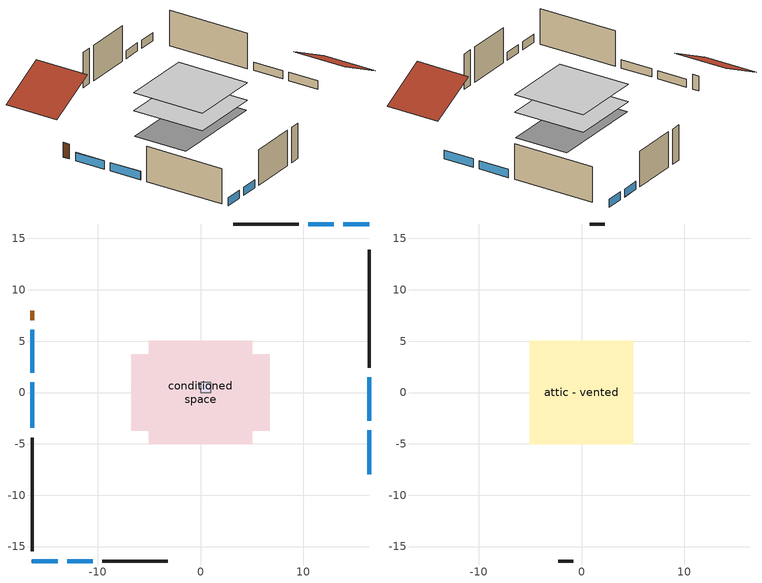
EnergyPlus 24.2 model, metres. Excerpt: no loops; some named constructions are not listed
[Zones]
conditioned space
 floor adiabatic (AdiabaticFloorConstruction): -5.03,-5.03 -5.03,5.03 5.03,5.03 5.03,-5.03 z2.44
 floor foundation (Slab1 construction): -6.75,-3.75 -6.75,3.75 6.75,3.75 6.75,-3.75 z0
 wall outside (AdiabaticWallConstruction 1): -16.4,7.95 -16.4,7.04 z0:2.03
 wall outside (AdiabaticWallConstruction): 16.4,-7.95 16.4,-3.69 / 16.4,-2.77 16.4,1.49 / -16.4,0.98 -16.4,-3.46 z0:1.16; -16.41,-16.4 -13.91,-16.4 / -12.98,-16.4 -10.48,-16.4 / 16.41,16.4 13.91,16.4 / 12.98,16.4 10.48,16.4 z0:1.1; -16.4,6.11 -16.4,1.91 z0:1.13
 wall outside (Wall1 construction): 16.4,2.42 16.4,13.9 z0:4.88
 wall outside (Wall2 construction): -9.55,-16.4 -3.18,-16.4 z0:4.88
 wall outside (Wall3 construction): -16.4,-4.38 -16.4,-15.48 z0:4.88
 wall outside (Wall4 construction): 9.55,16.4 3.18,16.4 z0:4.88
 window (WindowConstruction): 16.4,-7.95 16.4,-3.69 z0:1.16
 window (WindowConstruction 1): 16.4,-2.77 16.4,1.49 z0:1.16
 window (WindowConstruction 2): -16.4,-16.4 -13.91,-16.4 z0:1.1
 window (WindowConstruction 3): -12.98,-16.4 -10.48,-16.4 z0:1.1
 window (WindowConstruction 4): -16.4,6.11 -16.4,1.91 z0:1.13
 window (WindowConstruction 5): -16.4,0.98 -16.4,-3.46 z0:1.16
 window (WindowConstruction 6): 16.4,16.4 13.91,16.4 z0:1.1
 window (WindowConstruction 7): 12.98,16.4 10.48,16.4 z0:1.1
 door (Door): -16.4,7.95 -16.4,7.04 z0:2.03
 ceiling adiabatic (AdiabaticFloorConstruction): 5.03,-5.03 5.03,5.03 -5.03,5.03 -5.03,-5.03 z2.44
furnace airloop ret air zone
 floor adiabatic (AdiabaticConst): 0,0 0,1 1,1 1,0 z0
 wall adiabatic (AdiabaticConst): 0,1 0,0 1,0 1,1 0,1 z0:1
 ceiling adiabatic (AdiabaticConst): 1,0 1,1 0,1 0,0 z1
attic - vented
 floor to conditioned space (Floor1 construction Reversed): -5.03,-5.03 -5.03,5.03 5.03,5.03 5.03,-5.03 z4.88
 wall outside (Wall5 construction): -2.25,-16.4 -0.81,-16.4 z0:4.88
 wall outside (Wall6 construction): 2.25,16.4 0.81,16.4 z0:4.88
 roof outside (Roof1 construction): 16.4,-8.88,4.88 9.68,-8.88,8.24 9.68,-16.4,8.24 16.4,-16.4,4.88
 roof outside (Roof2 construction): -16.4,8.88,4.88 -9.68,8.88,8.24 -9.68,16.4,8.24 -16.4,16.4,4.88
[Material] Roughness=Rough; Thermal Absorptance=0.9
Name | Thickness {m} | Conductivity {W/m-K} | Density {kg/m3} | Specific Heat {J/kg-K} | Solar Absorptance | Visible Absorptance
ceiling stud and cavity | 0.1397 | 0.118061 | 65.682 | 1177.47 | 0.7 | 0.7
gypsum board | 0.0127 | 0.160291 | 801 | 837.4 | 0.6 | 0.6
[Construction]
Floor1 construction: ceiling stud and cavity, gypsum board
[EnergyManagementSystem:Program]
natural_vent_program: Set Tin = tin_s; Set Tout = tout_s; Set Wout = out_wt_s; Set Pbar = out_pb_s; Set Phiout = (@RhFnTdbWPb Tout Wout Pbar); Set MaxHR = 0.0115; Set Tnvsp = (htg_sp_s + clg_sp_s) / 2; Set NVavail = natural_vent_s; Set ClgSsnAvail = cool_season; Set Qnv = 0; Set Qwhf = 0; Set whole_house_fan_mix_act = 0; Set whole_house_fan_act = 0; If ((Wout < MaxHR) && (Tin > Tout) && (Tin > Tnvsp) && (ClgSsnAvail > 0)); Set WHF_Flow = 0; Set Adj = (Tin-Tnvsp)/(Tin-Tout); Set Adj = (@Min Adj 1); Set Adj = (@Max Adj 0); If (WHF_Flow > 0); Set Qwhf = WHF_Flow*Adj; Set whole_house_fan_mix_act = WHF_Flow*Adj; Set WHF_W = 0; Set whole_house_fan_act = WHF_W*Adj; ElseIf (NVavail > 0); Set NVArea = 12343.19079744; Set Cs = 0.00017937135914540493; Set Cw = 8.70903777141566e-05; Set Tdiff = Tin-Tout; Set dT = (@Abs Tdiff); Set Vwind = site_vw_s; Set SGNV = NVArea*Adj*((((Cs*dT)+(Cw*(Vwind^2)))^0.5)/1000); Set MaxNV = 2.7423292766208007; Set Qnv = (@Min SGNV MaxNV); EndIf; EndIf; Set natural_vent_flow_act = Qnv; Set whole_house_fan_flow_act = Qwhf; Set natural_vent_program_Qnv = Qnv; Set natural_vent_program_Qwhf = Qwhf
room_ac_supply_fan_disaggregate_program: Set room_ac_supply_fan_clg = 0; If room_ac_clg_coil_s > 0; Set room_ac_supply_fan_clg = room_ac_supply_fan_s; EndIf
total_airflows_program: Set total_infil_flow_rate = 0; Set total_mechvent_flow_rate = 0; Set total_natvent_flow_rate = 0; Set total_whf_flow_rate = 0; Set total_infil_flow_rate = total_infil_flow_rate + (infil_program_Qinf * 1); Set total_mechvent_flow_rate = total_mechvent_flow_rate + (infil_program_Qfan * 1); Set total_natvent_flow_rate = total_natvent_flow_rate + (natural_vent_program_Qnv * 1); Set total_whf_flow_rate = total_whf_flow_rate + (natural_vent_program_Qwhf * 1)
total_loads_program: Set loads_htg_tot = 0; Set loads_clg_tot = 0; If htg_load_cond > 0; Set loads_htg_tot = loads_htg_tot + (htg_load_cond - clg_load_cond) * 1.0; Set loads_htg_tot = loads_htg_tot + (htg_load_duct - clg_load_duct) * 1.0; EndIf; Set loads_htg_tot = (@Max loads_htg_tot 0); If clg_load_cond > 0; Set loads_clg_tot = loads_clg_tot + (clg_load_cond - htg_load_cond) * 0.6; Set loads_clg_tot = loads_clg_tot + (clg_load_duct - htg_load_duct) * 0.6; EndIf; Set loads_clg_tot = (@Max loads_clg_tot 0)
unmet_hours_program: Set htg_unmet_hours = 0; Set clg_unmet_hours = 0; Set unit_htg_unmet_hours = 0; If ((DayOfYear >= 1) && (DayOfYear <= 365)); Set unit_htg_unmet_hours = unit_htg_unmet_hours + conditioned_space_htg_unmet_s; If unit_htg_unmet_hours > htg_unmet_hours; Set htg_unmet_hours = unit_htg_unmet_hours; EndIf; EndIf; Set unit_clg_unmet_hours = 0; If ((DayOfYear >= 1) && (DayOfYear <= 365)); Set unit_clg_unmet_hours = unit_clg_unmet_hours + conditioned_space_clg_unmet_s; If unit_clg_unmet_hours > clg_unmet_hours; Set clg_unmet_hours = unit_clg_unmet_hours; EndIf; EndIf
water_heater_Control: Set water_heater_HPWHSchedOverride = water_heater_T_set; If (water_heater_amb_temp<5.56) || (water_heater_amb_temp>48.89); Set water_heater_UESchedOverride = water_heater_T_set; Set water_heater_LESchedOverride = water_heater_T_set; Else; Set water_heater_UESchedOverride = water_heater_T_set - 9.0; Set water_heater_LESchedOverride = 0; EndIf
water_heater_hpwh_EC_adj: If WarmupFlag == 0; Set dhw_e_cons = water_heater_tank_energy + water_heater_tank_on_cycle_parasitic + water_heater_tank_off_cycle_parasitic + water_heater_coil_energy + water_heater_fan_energy; Set water_heater_hpwh_ec_adj_act = 0.0 * dhw_e_cons / 1; EndIf
water_heater_InletAir: Set water_heater_Tamb_act = water_heater_amb_temp; Set water_heater_RHamb_act = 0; Set water_heater_RHamb_act = water_heater_RHamb_act + (water_heater_amb_rh / 100) / 1; Set water_heater_sens_act = (0 - water_heater_sens_cool - (water_heater_tl + water_heater_fan_pwr)) / 1; Set water_heater_lat_act = (0 - water_heater_lat_cool) / 1
[EnergyManagementSystem:Subroutine]
furnace_airloop_0_duct_subroutine: Set AH_MFR = furnace_airloop_AH_MFR / 1; If AH_MFR > 0; Set AH_Tout = furnace_airloop_AH_Tout; Set AH_Wout = furnace_airloop_AH_Wout; Set RA_T = furnace_airloop_RA_T; Set RA_W = furnace_airloop_Ra_W; Set Fan_RTF = furnace_airloop_Fan_RTF; Set DZ_T = furnace_airloop_0_DZ_T; Set DZ_W = furnace_airloop_0_DZ_W; Set AH_VFR = furnace_airloop_AH_VFR / 1; Set h_SA = (@HFnTdbW AH_Tout AH_Wout); Set h_RA = (@HFnTdbW RA_T RA_W); Set h_fg = (@HfgAirFnWTdb AH_Wout AH_Tout); Set h_DZ = (@HFnTdbW DZ_T DZ_W); Set air_cp = 1006.0; Set f_sup = 0.067; Set f_ret = 0.033; Set sup_lk_mfr = f_sup * AH_MFR; Set ret_lk_mfr = f_ret * AH_MFR; Set SupTotLkToCond = sup_lk_mfr*(h_RA - h_SA); Set SupLatLkToCond = sup_lk_mfr*h_fg*(RA_W-AH_Wout); Set SupSensLkToCond = SupTotLkToCond-SupLatLkToCond; Set supply_ua = 53.141; Set eTm = 0-((Fan_RTF/(AH_MFR*air_cp))*supply_ua); Set t_sup = DZ_T+((AH_Tout-DZ_T)*(@Exp eTm)); Set SupCondToCond = AH_MFR*air_cp*(t_sup-AH_Tout); Set SupCondToDZ = 0-SupCondToCond; Set return_ua = 17.241; Set eTm = 0-((Fan_RTF/(AH_MFR*air_cp))*return_ua); Set t_ret = DZ_T+((RA_T-DZ_T)*(@Exp eTm)); Set RetCondToRP = AH_MFR*air_cp*(t_ret-RA_T); Set RetCondToDZ = 0-RetCondToRP; Set RetLatLkToRP = 0; Set RetSensLkToRP = ret_lk_mfr*air_cp*(DZ_T-RA_T); Set SupTotLkToDZ = sup_lk_mfr*(h_SA-h_DZ); Set SupLatLkToDZ = sup_lk_mfr*h_fg*(AH_Wout-DZ_W); Set SupSensLkToDZ = SupTotLkToDZ-SupLatLkToDZ; Set FracOutsideToCond = 1.0; Set FracOutsideToDZ = 0.0; Set FracCondToOutside = 0.0; Set FracDZToOutside = 1.0; Set FracDZToCond = 0.0; Set FracCondToDZ = 0.0; Set lk_imbal_vfr = @ABS(f_sup - f_ret) * AH_VFR; Set ImbalLkCondToDZ = lk_imbal_vfr * FracCondToDZ; Set ImbalLkDZToCond = lk_imbal_vfr * FracDZToCond; Set ImbalLkOutsideToCond = lk_imbal_vfr * FracOutsideToCond; Set ImbalLkOutsideToDZ = lk_imbal_vfr * FracOutsideToDZ; Set ImbalLkCondToOutside = lk_imbal_vfr * FracCondToOutside; Set ImbalLkDZToOutside = lk_imbal_vfr * FracDZToOutside; Else; Set SupLatLkToCond = 0; Set SupSensLkToCond = 0; Set SupCondToCond = 0; Set RetCondToRP = 0; Set RetLatLkToRP = 0; Set RetSensLkToRP = 0; Set RetCondToDZ = 0; Set SupCondToDZ = 0; Set SupLatLkToDZ = 0; Set SupSensLkToDZ = 0; Set ImbalLkCondToDZ = 0; Set ImbalLkDZToCond = 0; Set ImbalLkOutsideToCond = 0; Set ImbalLkOutsideToDZ = 0; Set ImbalLkCondToOutside = 0; Set ImbalLkDZToOutside = 0; EndIf; Set furnace_airloop_0_SupLatLkToCond = SupLatLkToCond; Set furnace_airloop_0_SupSensLkToCond = SupSensLkToCond; Set furnace_airloop_0_SupCondToLv = SupCondToCond; Set furnace_airloop_0_RetCondToRP = RetCondToRP; Set furnace_airloop_0_RetLatLkToRP = RetLatLkToRP; Set furnace_airloop_0_RetSensLkToRP = RetSensLkToRP; Set furnace_airloop_0_RetCondToDZ = RetCondToDZ; Set furnace_airloop_0_SupCondToDZ = SupCondToDZ; Set furnace_airloop_0_SupLatLkToDZ = SupLatLkToDZ; Set furnace_airloop_0_SupSensLkToDZ = SupSensLkToDZ; Set furnace_airloop_0_ZoneMixCondToDZ = ImbalLkCondToDZ; Set furnace_airloop_0_ZoneMixDZToCond = ImbalLkDZToCond; Set furnace_airloop_0_DuctImbalLkSupFanEquivCond = ImbalLkCondToOutside; Set furnace_airloop_0_DuctImbalLkExhFanEquivCond = ImbalLkOutsideToCond; Set furnace_airloop_0_DuctImbalLkSupFanEquivDZ = ImbalLkDZToOutside; Set furnace_airloop_0_DuctImbalLkExhFanEquivDZ = ImbalLkOutsideToDZ
[EnergyManagementSystem:ProgramCallingManager]
attic_vented_1_duct_leakage_imbalance_infil_program_calling_manager: BeginZoneTimestepAfterInitHeatBalance; attic_vented_1_duct_leakage_imbalance_infil_program
component_loads_program_calling_manager: EndOfZoneTimestepAfterZoneReporting; component_loads_program
fridge_schedule_program_calling_manager: BeginZoneTimestepAfterInitHeatBalance; fridge_schedule_program
furnace_airloop_0_duct_program_calling_manager: EndOfSystemTimestepAfterHVACReporting; furnace_airloop_0_duct_program
furnace_supply_fan_disaggregate_program_calling_manager: EndOfSystemTimestepBeforeHVACReporting; furnace_supply_fan_disaggregate_program
infil_program_calling_manager: BeginZoneTimestepAfterInitHeatBalance; infil_program
natural_vent_program_calling_manager: BeginZoneTimestepAfterInitHeatBalance; natural_vent_program
room_ac_supply_fan_disaggregate_program_calling_manager: EndOfSystemTimestepBeforeHVACReporting; room_ac_supply_fan_disaggregate_program
total_airflows_program_calling_manager: EndOfZoneTimestepAfterZoneReporting; total_airflows_program
total_loads_program_calling_manager: EndOfZoneTimestepAfterZoneReporting; total_loads_program
unmet_hours_program_calling_manager: EndOfZoneTimestepBeforeZoneReporting; unmet_hours_program
water_heater_hpwh_EC_adj_ProgramManager: EndOfSystemTimestepBeforeHVACReporting; water_heater_hpwh_EC_adj
water_heater_ProgramManager: InsideHVACSystemIterationLoop; water_heater_Control; water_heater_InletAir
[EnergyManagementSystem:OutputVariable]
Name | EMS Variable | Type of Data in Variable | Update Frequency | EMS Program or Subroutine | Units
furnace supply fan disaggregate htg primary | furnace_supply_fan_primary_htg | Summed | SystemTimestep | furnace_supply_fan_disaggregate_program | J
room ac supply fan disaggregate clg | room_ac_supply_fan_clg | Summed | SystemTimestep | room_ac_supply_fan_disaggregate_program | J
loads_htg_tot_peakload_outvar; loads_htg_tot_annual_outvar; loads_htg_tot_timeseries_outvar | loads_htg_tot | Summed | ZoneTimestep | total_loads_program | J
loads_clg_tot_peakload_outvar; loads_clg_tot_annual_outvar; loads_clg_tot_timeseries_outvar | loads_clg_tot | Summed | ZoneTimestep | total_loads_program | J
htg_unmet_hours_annual_outvar; htg_unmet_hours_timeseries_outvar | htg_unmet_hours | Summed | ZoneTimestep | unmet_hours_program | hr
clg_unmet_hours_annual_outvar; clg_unmet_hours_timeseries_outvar | clg_unmet_hours | Summed | ZoneTimestep | unmet_hours_program | hr
loads_htg_roofs_annual_outvar; loads_htg_roofs_timeseries_outvar | loads_htg_roofs | Summed | ZoneTimestep | component_loads_program | J
loads_htg_ceilings_annual_outvar; loads_htg_ceilings_timeseries_outvar | loads_htg_ceilings | Summed | ZoneTimestep | component_loads_program | J
loads_htg_walls_annual_outvar; loads_htg_walls_timeseries_outvar | loads_htg_walls | Summed | ZoneTimestep | component_loads_program | J
loads_htg_rim_joists_annual_outvar; loads_htg_rim_joists_timeseries_outvar | loads_htg_rim_joists | Summed | ZoneTimestep | component_loads_program | J
loads_htg_foundation_walls_annual_outvar; loads_htg_foundation_walls_timeseries_outvar | loads_htg_foundation_walls | Summed | ZoneTimestep | component_loads_program | J
loads_htg_doors_annual_outvar; loads_htg_doors_timeseries_outvar | loads_htg_doors | Summed | ZoneTimestep | component_loads_program | J
loads_htg_windows_conduction_annual_outvar; loads_htg_windows_conduction_timeseries_outvar | loads_htg_windows_conduction | Summed | ZoneTimestep | component_loads_program | J
loads_htg_windows_solar_annual_outvar; loads_htg_windows_solar_timeseries_outvar | loads_htg_windows_solar | Summed | ZoneTimestep | component_loads_program | J
loads_htg_skylights_conduction_annual_outvar; loads_htg_skylights_conduction_timeseries_outvar | loads_htg_skylights_conduction | Summed | ZoneTimestep | component_loads_program | J
loads_htg_skylights_solar_annual_outvar; loads_htg_skylights_solar_timeseries_outvar | loads_htg_skylights_solar | Summed | ZoneTimestep | component_loads_program | J
loads_htg_floors_annual_outvar; loads_htg_floors_timeseries_outvar | loads_htg_floors | Summed | ZoneTimestep | component_loads_program | J
loads_htg_slabs_annual_outvar; loads_htg_slabs_timeseries_outvar | loads_htg_slabs | Summed | ZoneTimestep | component_loads_program | J
loads_htg_internal_mass_annual_outvar; loads_htg_internal_mass_timeseries_outvar | loads_htg_internal_mass | Summed | ZoneTimestep | component_loads_program | J
loads_htg_infil_annual_outvar; loads_htg_infil_timeseries_outvar | loads_htg_infil | Summed | ZoneTimestep | component_loads_program | J
loads_htg_natvent_annual_outvar; loads_htg_natvent_timeseries_outvar | loads_htg_natvent | Summed | ZoneTimestep | component_loads_program | J
loads_htg_mechvent_annual_outvar; loads_htg_mechvent_timeseries_outvar | loads_htg_mechvent | Summed | ZoneTimestep | component_loads_program | J
loads_htg_whf_annual_outvar; loads_htg_whf_timeseries_outvar | loads_htg_whf | Summed | ZoneTimestep | component_loads_program | J
loads_htg_ducts_annual_outvar; loads_htg_ducts_timeseries_outvar | loads_htg_ducts | Summed | ZoneTimestep | component_loads_program | J
loads_htg_intgains_annual_outvar; loads_htg_intgains_timeseries_outvar | loads_htg_intgains | Summed | ZoneTimestep | component_loads_program | J
loads_htg_lighting_annual_outvar; loads_htg_lighting_timeseries_outvar | loads_htg_lighting | Summed | ZoneTimestep | component_loads_program | J
loads_clg_roofs_annual_outvar; loads_clg_roofs_timeseries_outvar | loads_clg_roofs | Summed | ZoneTimestep | component_loads_program | J
loads_clg_ceilings_annual_outvar; loads_clg_ceilings_timeseries_outvar | loads_clg_ceilings | Summed | ZoneTimestep | component_loads_program | J
loads_clg_walls_annual_outvar; loads_clg_walls_timeseries_outvar | loads_clg_walls | Summed | ZoneTimestep | component_loads_program | J
loads_clg_rim_joists_annual_outvar; loads_clg_rim_joists_timeseries_outvar | loads_clg_rim_joists | Summed | ZoneTimestep | component_loads_program | J
loads_clg_foundation_walls_annual_outvar; loads_clg_foundation_walls_timeseries_outvar | loads_clg_foundation_walls | Summed | ZoneTimestep | component_loads_program | J
loads_clg_doors_annual_outvar; loads_clg_doors_timeseries_outvar | loads_clg_doors | Summed | ZoneTimestep | component_loads_program | J
loads_clg_windows_conduction_annual_outvar; loads_clg_windows_conduction_timeseries_outvar | loads_clg_windows_conduction | Summed | ZoneTimestep | component_loads_program | J
loads_clg_windows_solar_annual_outvar; loads_clg_windows_solar_timeseries_outvar | loads_clg_windows_solar | Summed | ZoneTimestep | component_loads_program | J
loads_clg_skylights_conduction_annual_outvar; loads_clg_skylights_conduction_timeseries_outvar | loads_clg_skylights_conduction | Summed | ZoneTimestep | component_loads_program | J
loads_clg_skylights_solar_annual_outvar; loads_clg_skylights_solar_timeseries_outvar | loads_clg_skylights_solar | Summed | ZoneTimestep | component_loads_program | J
loads_clg_floors_annual_outvar; loads_clg_floors_timeseries_outvar | loads_clg_floors | Summed | ZoneTimestep | component_loads_program | J
loads_clg_slabs_annual_outvar; loads_clg_slabs_timeseries_outvar | loads_clg_slabs | Summed | ZoneTimestep | component_loads_program | J
loads_clg_internal_mass_annual_outvar; loads_clg_internal_mass_timeseries_outvar | loads_clg_internal_mass | Summed | ZoneTimestep | component_loads_program | J
loads_clg_infil_annual_outvar; loads_clg_infil_timeseries_outvar | loads_clg_infil | Summed | ZoneTimestep | component_loads_program | J
loads_clg_natvent_annual_outvar; loads_clg_natvent_timeseries_outvar | loads_clg_natvent | Summed | ZoneTimestep | component_loads_program | J
loads_clg_mechvent_annual_outvar; loads_clg_mechvent_timeseries_outvar | loads_clg_mechvent | Summed | ZoneTimestep | component_loads_program | J
loads_clg_whf_annual_outvar; loads_clg_whf_timeseries_outvar | loads_clg_whf | Summed | ZoneTimestep | component_loads_program | J
loads_clg_ducts_annual_outvar; loads_clg_ducts_timeseries_outvar | loads_clg_ducts | Summed | ZoneTimestep | component_loads_program | J
loads_clg_intgains_annual_outvar; loads_clg_intgains_timeseries_outvar | loads_clg_intgains | Summed | ZoneTimestep | component_loads_program | J
loads_clg_lighting_annual_outvar; loads_clg_lighting_timeseries_outvar | loads_clg_lighting | Summed | ZoneTimestep | component_loads_program | J
total_infil_flow_rate_timeseries_outvar | total_infil_flow_rate | Averaged | ZoneTimestep | total_airflows_program | m^3/s
total_mechvent_flow_rate_timeseries_outvar | total_mechvent_flow_rate | Averaged | ZoneTimestep | total_airflows_program | m^3/s
total_natvent_flow_rate_timeseries_outvar | total_natvent_flow_rate | Averaged | ZoneTimestep | total_airflows_program | m^3/s
total_whf_flow_rate_timeseries_outvar | total_whf_flow_rate | Averaged | ZoneTimestep | total_airflows_program | m^3/s
[Schedule:Day:Interval]
trans schedule winter=0.85 summer=0.7 day; trans schedule winter=0.85 summer=0.7 day 2: No, 24:00, 0.85
trans schedule winter=0.85 summer=0.7 day 1: No, 24:00, 0.7
trans schedule winter=0.85 summer=0.7 default day; mech vent bath fan 0 schedule default day; mech vent range fan 0 schedule default day; misc pool pump schedule default day; general water use schedule default day; cooling season schedule day; cooling season schedule day 2; cooling season schedule default day; exterior lighting schedule default day; natural vent schedule default day: No, 24:00, 0
mech vent bath fan 0 schedule day: No, 17:00, 0, 18:00, 1, 24:00, 0
mech vent range fan 0 schedule day: No, 19:00, 0, 20:00, 1, 24:00, 0
misc pool pump schedule day; misc pool pump schedule day 10: No, 03:00, 0.0234796, 04:00, 0.0313062, 05:00, 0.0626123, 06:00, 0.117398, 07:00, 0.20349, 08:00, 0.344368, 09:00, 0.657429, 10:00, 0.947011, 11:00, 0.993971, 12:00, 0.947011, 13:00, 0.939185, 14:00, 0.704389, 15:00, 0.586991, 16:00, 0.477419, 17:00, 0.289582, 18:00, 0.18001, 19:00, 0.101745, 20:00, 0.0626123, 21:00, 0.0313062, 24:00, 0.0234796
misc pool pump schedule day 1: No, 03:00, 0.023622, 04:00, 0.0314961, 05:00, 0.0629921, 06:00, 0.11811, 07:00, 0.204724, 08:00, 0.346457, 09:00, 0.661417, 10:00, 0.952756, 11:00, 1, 12:00, 0.952756, 13:00, 0.944882, 14:00, 0.708661, 15:00, 0.590551, 16:00, 0.480315, 17:00, 0.291339, 18:00, 0.181102, 19:00, 0.102362, 20:00, 0.0629921, 21:00, 0.0314961, 24:00, 0.023622
misc pool pump schedule day 2; misc pool pump schedule day 4: No, 03:00, 0.0206108, 04:00, 0.0274811, 05:00, 0.0549621, 06:00, 0.103054, 07:00, 0.178627, 08:00, 0.302292, 09:00, 0.577102, 10:00, 0.831302, 11:00, 0.872524, 12:00, 0.831302, 13:00, 0.824432, 14:00, 0.618324, 15:00, 0.51527, 16:00, 0.419086, 17:00, 0.2542, 18:00, 0.158016, 19:00, 0.0893134, 20:00, 0.0549621, 21:00, 0.0274811, 24:00, 0.0206108
misc pool pump schedule day 3: No, 03:00, 0.0205498, 04:00, 0.0273997, 05:00, 0.0547994, 06:00, 0.102749, 07:00, 0.178098, 08:00, 0.301396, 09:00, 0.575393, 10:00, 0.82884, 11:00, 0.86994, 12:00, 0.82884, 13:00, 0.82199, 14:00, 0.616493, 15:00, 0.513744, 16:00, 0.417845, 17:00, 0.253447, 18:00, 0.157548, 19:00, 0.0890489, 20:00, 0.0547994, 21:00, 0.0273997, 24:00, 0.0205498
misc pool pump schedule day 5; misc pool pump schedule day 7: No, 03:00, 0.0180675, 04:00, 0.02409, 05:00, 0.04818, 06:00, 0.0903375, 07:00, 0.156585, 08:00, 0.26499, 09:00, 0.50589, 10:00, 0.728723, 11:00, 0.764858, 12:00, 0.728723, 13:00, 0.7227, 14:00, 0.542025, 15:00, 0.451688, 16:00, 0.367373, 17:00, 0.222833, 18:00, 0.138518, 19:00, 0.0782925, 20:00, 0.04818, 21:00, 0.02409, 24:00, 0.0180675
misc pool pump schedule day 6: No, 03:00, 0.0179658, 04:00, 0.0239544, 05:00, 0.0479087, 06:00, 0.0898289, 07:00, 0.155703, 08:00, 0.263498, 09:00, 0.503042, 10:00, 0.72462, 11:00, 0.760551, 12:00, 0.72462, 13:00, 0.718631, 14:00, 0.538973, 15:00, 0.449144, 16:00, 0.365304, 17:00, 0.221578, 18:00, 0.137738, 19:00, 0.0778517, 20:00, 0.0479087, 21:00, 0.0239544, 24:00, 0.0179658
misc pool pump schedule day 8: No, 03:00, 0.0198987, 04:00, 0.0265316, 05:00, 0.0530631, 06:00, 0.0994934, 07:00, 0.172455, 08:00, 0.291847, 09:00, 0.557163, 10:00, 0.80258, 11:00, 0.842377, 12:00, 0.80258, 13:00, 0.795947, 14:00, 0.59696, 15:00, 0.497467, 16:00, 0.404606, 17:00, 0.245417, 18:00, 0.152557, 19:00, 0.0862276, 20:00, 0.0530631, 21:00, 0.0265316, 24:00, 0.0198987
misc pool pump schedule day 9: No, 03:00, 0.0198173, 04:00, 0.0264231, 05:00, 0.0528461, 06:00, 0.0990865, 07:00, 0.17175, 08:00, 0.290654, 09:00, 0.554884, 10:00, 0.799297, 11:00, 0.838932, 12:00, 0.799297, 13:00, 0.792692, 14:00, 0.594519, 15:00, 0.495432, 16:00, 0.402952, 17:00, 0.244413, 18:00, 0.151933, 19:00, 0.0858749, 20:00, 0.0528461, 21:00, 0.0264231, 24:00, 0.0198173
general water use schedule day: No, 01:00, 0.315068, 03:00, 0.287671, 04:00, 0.342466, 05:00, 0.369863, 06:00, 0.520548, 07:00, 0.60274, 08:00, 0.534247, 10:00, 0.506849, 11:00, 0.465753, 14:00, 0.479452, 15:00, 0.534247, 16:00, 0.589041, 17:00, 0.69863, 18:00, 0.876712, 19:00, 0.890411, 20:00, 0.986301, 21:00, 1, 22:00, 0.863014, 23:00, 0.616438, 24:00, 0.465753
cooling season schedule day 1; natural vent schedule day: No, 24:00, 1
exterior lighting schedule day: No, 01:00, 0.566667, 03:00, 0.524167, 05:00, 0.495833, 06:00, 0.5525, 07:00, 0.623333, 08:00, 0.580833, 09:00, 0.439167, 10:00, 0.354167, 12:00, 0.34, 13:00, 0.354167, 14:00, 0.396667, 15:00, 0.425, 16:00, 0.495833, 17:00, 0.623333, 18:00, 0.793333, 19:00, 0.906667, 20:00, 0.963333, 21:00, 0.991667, 22:00, 0.920833, 23:00, 0.793333, 24:00, 0.665833
exterior lighting schedule day 1: No, 01:00, 0.528571, 03:00, 0.488929, 05:00, 0.4625, 06:00, 0.515357, 07:00, 0.581429, 08:00, 0.541786, 09:00, 0.409643, 10:00, 0.330357, 12:00, 0.317143, 13:00, 0.330357, 14:00, 0.37, 15:00, 0.396429, 16:00, 0.4625, 17:00, 0.581429, 18:00, 0.74, 19:00, 0.845714, 20:00, 0.898571, 21:00, 0.925, 22:00, 0.858929, 23:00, 0.74, 24:00, 0.621071
exterior lighting schedule day 10: No, 01:00, 0.552381, 03:00, 0.510952, 05:00, 0.483333, 06:00, 0.538571, 07:00, 0.607619, 08:00, 0.56619, 09:00, 0.428095, 10:00, 0.345238, 12:00, 0.331429, 13:00, 0.345238, 14:00, 0.386667, 15:00, 0.414286, 16:00, 0.483333, 17:00, 0.607619, 18:00, 0.773333, 19:00, 0.88381, 20:00, 0.939048, 21:00, 0.966667, 22:00, 0.897619, 23:00, 0.773333, 24:00, 0.649048
exterior lighting schedule day 11: No, 01:00, 0.571429, 03:00, 0.528571, 05:00, 0.5, 06:00, 0.557143, 07:00, 0.628571, 08:00, 0.585714, 09:00, 0.442857, 10:00, 0.357143, 12:00, 0.342857, 13:00, 0.357143, 14:00, 0.4, 15:00, 0.428571, 16:00, 0.5, 17:00, 0.628571, 18:00, 0.8, 19:00, 0.914286, 20:00, 0.971429, 21:00, 1, 22:00, 0.928571, 23:00, 0.8, 24:00, 0.671429
exterior lighting schedule day 2: No, 01:00, 0.485714, 03:00, 0.449286, 05:00, 0.425, 06:00, 0.473571, 07:00, 0.534286, 08:00, 0.497857, 09:00, 0.376429, 10:00, 0.303571, 12:00, 0.291429, 13:00, 0.303571, 14:00, 0.34, 15:00, 0.364286, 16:00, 0.425, 17:00, 0.534286, 18:00, 0.68, 19:00, 0.777143, 20:00, 0.825714, 21:00, 0.85, 22:00, 0.789286, 23:00, 0.68, 24:00, 0.570714
exterior lighting schedule day 3: No, 01:00, 0.442857, 03:00, 0.409643, 05:00, 0.3875, 06:00, 0.431786, 07:00, 0.487143, 08:00, 0.453929, 09:00, 0.343214, 10:00, 0.276786, 12:00, 0.265714, 13:00, 0.276786, 14:00, 0.31, 15:00, 0.332143, 16:00, 0.3875, 17:00, 0.487143, 18:00, 0.62, 19:00, 0.708571, 20:00, 0.752857, 21:00, 0.775, 22:00, 0.719643, 23:00, 0.62, 24:00, 0.520357
exterior lighting schedule day 4: No, 01:00, 0.4, 03:00, 0.37, 05:00, 0.35, 06:00, 0.39, 07:00, 0.44, 08:00, 0.41, 09:00, 0.31, 10:00, 0.25, 12:00, 0.24, 13:00, 0.25, 14:00, 0.28, 15:00, 0.3, 16:00, 0.35, 17:00, 0.44, 18:00, 0.56, 19:00, 0.64, 20:00, 0.68, 21:00, 0.7, 22:00, 0.65, 23:00, 0.56, 24:00, 0.47
exterior lighting schedule day 5: No, 01:00, 0.380952, 03:00, 0.352381, 05:00, 0.333333, 06:00, 0.371429, 07:00, 0.419048, 08:00, 0.390476, 09:00, 0.295238, 10:00, 0.238095, 12:00, 0.228571, 13:00, 0.238095, 14:00, 0.266667, 15:00, 0.285714, 16:00, 0.333333, 17:00, 0.419048, 18:00, 0.533333, 19:00, 0.609524, 20:00, 0.647619, 21:00, 0.666667, 22:00, 0.619048, 23:00, 0.533333, 24:00, 0.447619
exterior lighting schedule day 6: No, 01:00, 0.390476, 03:00, 0.36119, 05:00, 0.341667, 06:00, 0.380714, 07:00, 0.429524, 08:00, 0.400238, 09:00, 0.302619, 10:00, 0.244048, 12:00, 0.234286, 13:00, 0.244048, 14:00, 0.273333, 15:00, 0.292857, 16:00, 0.341667, 17:00, 0.429524, 18:00, 0.546667, 19:00, 0.624762, 20:00, 0.66381, 21:00, 0.683333, 22:00, 0.634524, 23:00, 0.546667, 24:00, 0.45881
exterior lighting schedule day 7: No, 01:00, 0.419048, 03:00, 0.387619, 05:00, 0.366667, 06:00, 0.408571, 07:00, 0.460952, 08:00, 0.429524, 09:00, 0.324762, 10:00, 0.261905, 12:00, 0.251429, 13:00, 0.261905, 14:00, 0.293333, 15:00, 0.314286, 16:00, 0.366667, 17:00, 0.460952, 18:00, 0.586667, 19:00, 0.670476, 20:00, 0.712381, 21:00, 0.733333, 22:00, 0.680952, 23:00, 0.586667, 24:00, 0.492381
exterior lighting schedule day 8: No, 01:00, 0.466667, 03:00, 0.431667, 05:00, 0.408333, 06:00, 0.455, 07:00, 0.513333, 08:00, 0.478333, 09:00, 0.361667, 10:00, 0.291667, 12:00, 0.28, 13:00, 0.291667, 14:00, 0.326667, 15:00, 0.35, 16:00, 0.408333, 17:00, 0.513333, 18:00, 0.653333, 19:00, 0.746667, 20:00, 0.793333, 21:00, 0.816667, 22:00, 0.758333, 23:00, 0.653333, 24:00, 0.548333
exterior lighting schedule day 9: No, 01:00, 0.509524, 03:00, 0.47131, 05:00, 0.445833, 06:00, 0.496786, 07:00, 0.560476, 08:00, 0.522262, 09:00, 0.394881, 10:00, 0.318452, 12:00, 0.305714, 13:00, 0.318452, 14:00, 0.356667, 15:00, 0.382143, 16:00, 0.445833, 17:00, 0.560476, 18:00, 0.713333, 19:00, 0.815238, 20:00, 0.86619, 21:00, 0.891667, 22:00, 0.827976, 23:00, 0.713333, 24:00, 0.59869
[Schedule:Week:Daily]
cooling season schedule Week Rule - Jan1-May26: cooling season schedule day, cooling season schedule day, cooling season schedule day, cooling season schedule day, cooling season schedule day, cooling season schedule day, cooling season schedule day, cooling season schedule default day, cooling season schedule default day, cooling season schedule default day, cooling season schedule default day, cooling season schedule default day
cooling season schedule Week Rule - May27-Jun2: cooling season schedule day, cooling season schedule day, cooling season schedule day, cooling season schedule day, cooling season schedule day, cooling season schedule day 1, cooling season schedule day 1, cooling season schedule default day, cooling season schedule default day, cooling season schedule default day, cooling season schedule default day, cooling season schedule default day
cooling season schedule Week Rule - Jun3-Sep29: cooling season schedule day 1, cooling season schedule day 1, cooling season schedule day 1, cooling season schedule day 1, cooling season schedule day 1, cooling season schedule day 1, cooling season schedule day 1, cooling season schedule default day, cooling season schedule default day, cooling season schedule default day, cooling season schedule default day, cooling season schedule default day
cooling season schedule Week Rule - Sep30-Oct6: cooling season schedule day 1, cooling season schedule day 2, cooling season schedule day 2, cooling season schedule day 2, cooling season schedule day 2, cooling season schedule day 2, cooling season schedule day 2, cooling season schedule default day, cooling season schedule default day, cooling season schedule default day, cooling season schedule default day, cooling season schedule default day
cooling season schedule Week Rule - Oct7-Dec31: cooling season schedule day 2, cooling season schedule day 2, cooling season schedule day 2, cooling season schedule day 2, cooling season schedule day 2, cooling season schedule day 2, cooling season schedule day 2, cooling season schedule default day, cooling season schedule default day, cooling season schedule default day, cooling season schedule default day, cooling season schedule default day
exterior lighting schedule Week Rule - Sep2-Sep29: exterior lighting schedule day 8, exterior lighting schedule day 8, exterior lighting schedule day 8, exterior lighting schedule day 8, exterior lighting schedule day 8, exterior lighting schedule day 8, exterior lighting schedule day 8, exterior lighting schedule default day, exterior lighting schedule default day, exterior lighting schedule default day, exterior lighting schedule default day, exterior lighting schedule default day
exterior lighting schedule Week Rule - Sep30-Oct6: exterior lighting schedule day 8, exterior lighting schedule day 9, exterior lighting schedule day 9, exterior lighting schedule day 9, exterior lighting schedule day 9, exterior lighting schedule day 9, exterior lighting schedule day 9, exterior lighting schedule default day, exterior lighting schedule default day, exterior lighting schedule default day, exterior lighting schedule default day, exterior lighting schedule default day
exterior lighting schedule Week Rule - Oct7-Oct27: exterior lighting schedule day 9, exterior lighting schedule day 9, exterior lighting schedule day 9, exterior lighting schedule day 9, exterior lighting schedule day 9, exterior lighting schedule day 9, exterior lighting schedule day 9, exterior lighting schedule default day, exterior lighting schedule default day, exterior lighting schedule default day, exterior lighting schedule default day, exterior lighting schedule default day
exterior lighting schedule Week Rule - Oct28-Nov3: exterior lighting schedule day 9, exterior lighting schedule day 9, exterior lighting schedule day 9, exterior lighting schedule day 9, exterior lighting schedule day 10, exterior lighting schedule day 10, exterior lighting schedule day 10, exterior lighting schedule default day, exterior lighting schedule default day, exterior lighting schedule default day, exterior lighting schedule default day, exterior lighting schedule default day
exterior lighting schedule Week Rule - Nov4-Nov24: exterior lighting schedule day 10, exterior lighting schedule day 10, exterior lighting schedule day 10, exterior lighting schedule day 10, exterior lighting schedule day 10, exterior lighting schedule day 10, exterior lighting schedule day 10, exterior lighting schedule default day, exterior lighting schedule default day, exterior lighting schedule default day, exterior lighting schedule default day, exterior lighting schedule default day
exterior lighting schedule Week Rule - Nov25-Dec1: exterior lighting schedule day 10, exterior lighting schedule day 10, exterior lighting schedule day 10, exterior lighting schedule day 10, exterior lighting schedule day 10, exterior lighting schedule day 10, exterior lighting schedule day 11, exterior lighting schedule default day, exterior lighting schedule default day, exterior lighting schedule default day, exterior lighting schedule default day, exterior lighting schedule default day
exterior lighting schedule Week Rule - Dec2-Dec31: exterior lighting schedule day 11, exterior lighting schedule day 11, exterior lighting schedule day 11, exterior lighting schedule day 11, exterior lighting schedule day 11, exterior lighting schedule day 11, exterior lighting schedule day 11, exterior lighting schedule default day, exterior lighting schedule default day, exterior lighting schedule default day, exterior lighting schedule default day, exterior lighting schedule default day
natural vent schedule Week Rule - Jan1-Jan6: natural vent schedule day, natural vent schedule day, natural vent schedule default day, natural vent schedule day, natural vent schedule default day, natural vent schedule day, natural vent schedule default day, natural vent schedule default day, natural vent schedule default day, natural vent schedule default day, natural vent schedule default day, natural vent schedule default day
natural vent schedule Week Rule - Jan7-Dec31: natural vent schedule default day, natural vent schedule day, natural vent schedule default day, natural vent schedule day, natural vent schedule default day, natural vent schedule day, natural vent schedule default day, natural vent schedule default day, natural vent schedule default day, natural vent schedule default day, natural vent schedule default day, natural vent schedule default day
[Schedule:Year]
cooling season schedule: cooling season schedule Week Rule - Jan1-May26, 1, 1, 5, 26, cooling season schedule Week Rule - May27-Jun2, 5, 27, 6, 2, cooling season schedule Week Rule - Jun3-Sep29, 6, 3, 9, 29, cooling season schedule Week Rule - Sep30-Oct6, 9, 30, 10, 6, cooling season schedule Week Rule - Oct7-Dec31, 10, 7, 12, 31
natural vent schedule: natural vent schedule Week Rule - Jan1-Jan6, 1, 1, 1, 6, natural vent schedule Week Rule - Jan7-Dec31, 1, 7, 12, 31
[Schedule:File]
hot_water_dishwasher: File=in.schedules.csv; Column Number=6; Rows to Skip at Top=1; Number of Hours of Data=8760; Column Separator=Comma; Interpolate to Timestep=Yes; Minutes per Item=15; Adjust Schedule for Daylight Savings=Yes
